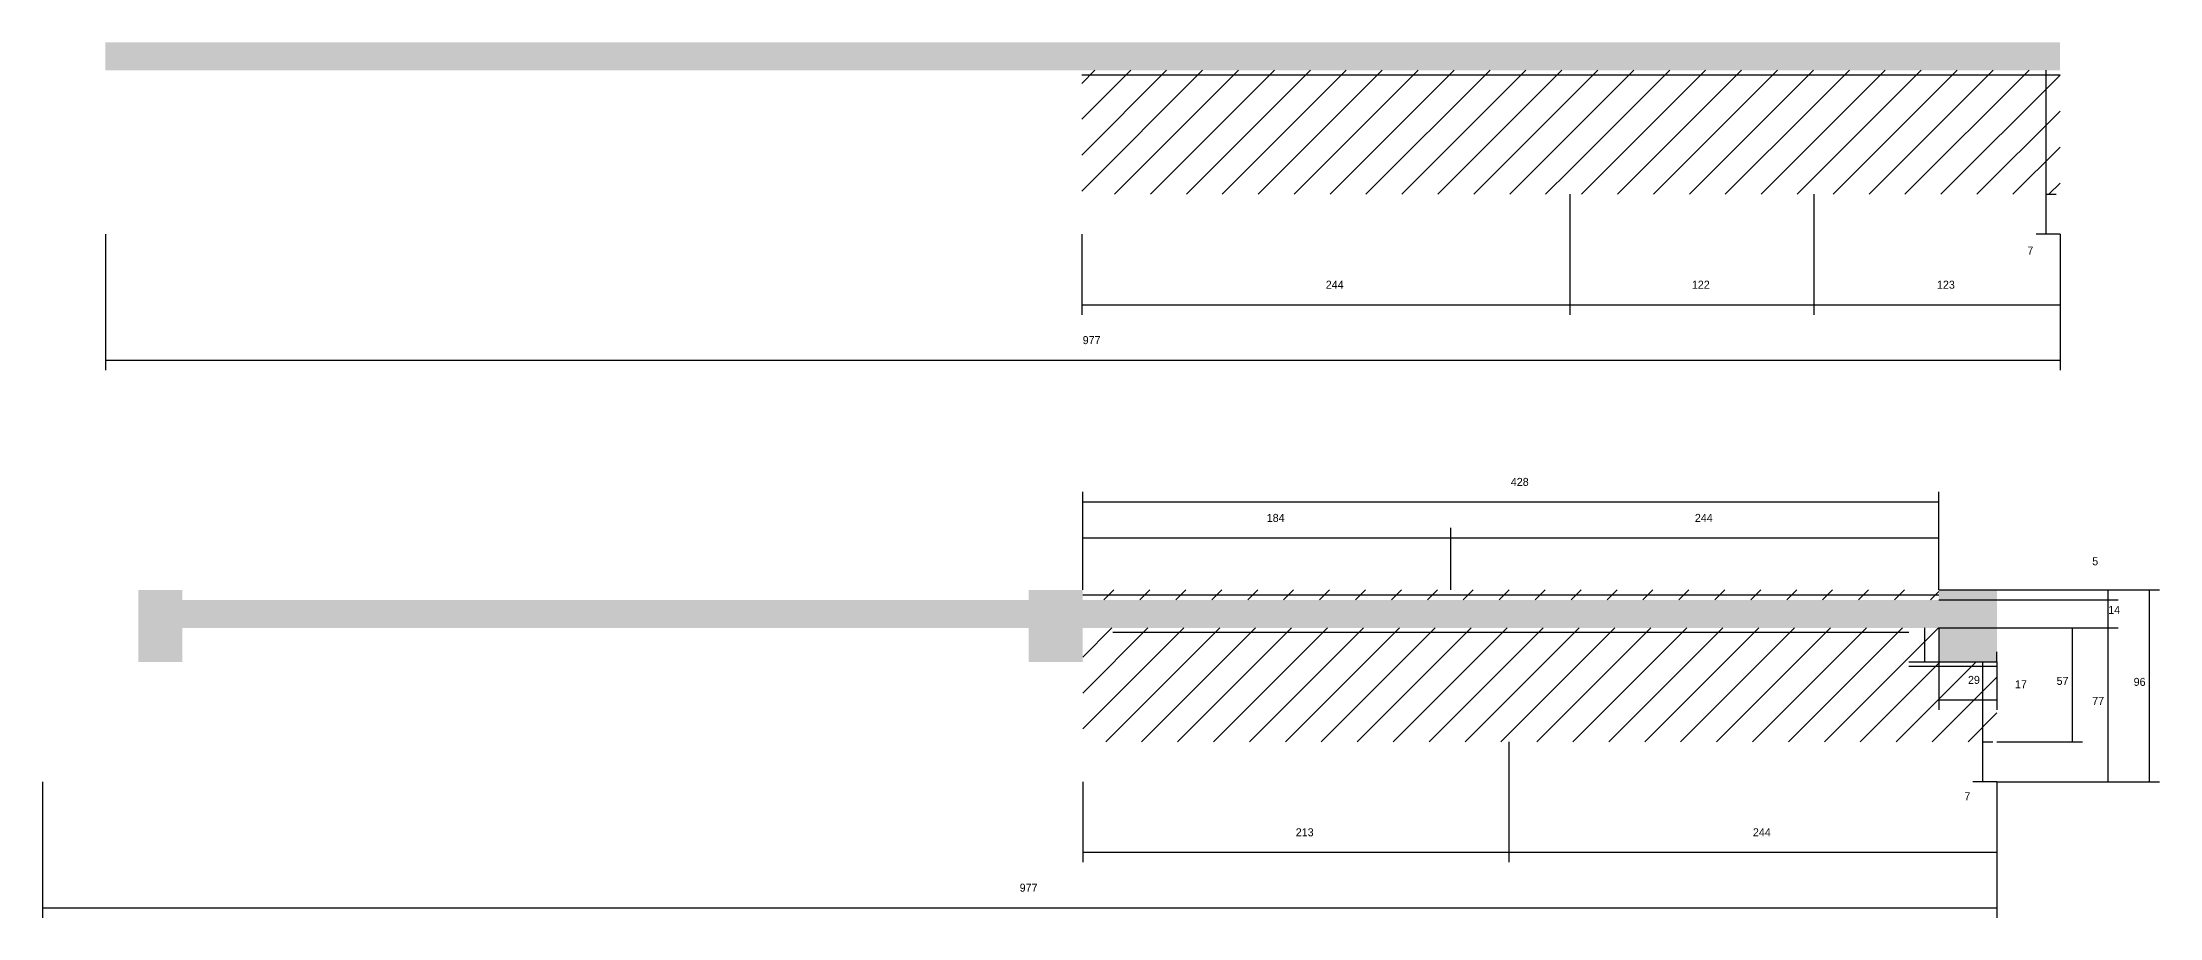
# Model space of a CAD drawing. Header units: metres. Extents: x 3629 to 6273, y -3312 to -2117.
# Drawn here: x 3629 to 4688, y -2572 to -2135 of the extents above; entities that cross this region are included whole.
import ezdxf

# ---------------------------------------------------------------- set-up
doc = ezdxf.new("R2010")
doc.units = ezdxf.units.M
for name, color, linetype in [('COTA', 241, 'Continuous'), ('Hachura', 253, 'Continuous'), ('SARR_2.2x7', 40, 'Continuous'), ('SARR_EDITAR', 141, 'Continuous')]:
    doc.layers.add(name, color=color, linetype=linetype)

msp = doc.modelspace()

# ---------------------------------------------------------------- hatches: boundary and pattern name
at = {"layer": 'COTA'}
h = msp.add_hatch(dxfattribs=at)
h.set_pattern_fill('AR-CONC', scale=0.03)
h.paths.add_polyline_path([(3660.9, -2134.7), (3660.9, -2148.7), (4637.9, -2148.7), (4637.9, -2134.7)])
h = msp.add_hatch(dxfattribs=at)
h.set_pattern_fill('AR-CONC', scale=0.03)
h.paths.add_polyline_path([(4122.4, -2444.5), (4149.4, -2444.5), (4149.4, -2444.5), (4149.4, -2427.5), (4149.4, -2427.5), (4577.4, -2427.5), (4577.4, -2427.5), (4577.4, -2444.5), (4577.4, -2444.5), (4606.4, -2444.5), (4606.4, -2444.5), (4606.4, -2408.5), (4606.4, -2408.5), (4577.4, -2408.5), (4577.4, -2408.5), (4577.4, -2413.5), (4577.4, -2413.5), (4149.4, -2413.5), (4149.4, -2413.5), (4149.4, -2408.5), (4149.4, -2408.5), (4122.4, -2408.5), (4122.4, -2408.5), (4122.4, -2413.5), (4122.4, -2413.5), (3699.4, -2413.5), (3699.4, -2413.5), (3699.4, -2408.5), (3699.4, -2408.5), (3677.4, -2408.5), (3677.4, -2408.5), (3677.4, -2444.5), (3677.4, -2444.5), (3699.4, -2444.5), (3699.4, -2444.5), (3699.4, -2427.5), (3699.4, -2427.5), (4122.4, -2427.5), (4122.4, -2427.5), (4122.4, -2444.5)])
at = {"layer": 'Hachura'}
h = msp.add_hatch(dxfattribs=at)
h.set_pattern_fill('ANSI31', scale=4)
h.paths.add_polyline_path([(4392.9, -2210.7), (4392.9, -2148.7), (4148.9, -2148.7), (4148.9, -2210.7)])
h = msp.add_hatch(dxfattribs=at)
h.set_pattern_fill('ANSI31', scale=4)
h.paths.add_polyline_path([(4392.9, -2148.7), (4392.9, -2210.7), (4514.9, -2210.7), (4514.9, -2148.7)])
h = msp.add_hatch(dxfattribs=at)
h.set_pattern_fill('ANSI31', scale=4)
h.paths.add_polyline_path([(4514.9, -2210.7), (4637.9, -2210.7), (4637.9, -2148.7), (4514.9, -2148.7)])
h = msp.add_hatch(dxfattribs=at)
h.set_pattern_fill('ANSI31', scale=4)
h.paths.add_polyline_path([(4149.4, -2408.5), (4149.4, -2413.5), (4333.4, -2413.5), (4333.4, -2408.5)])
h = msp.add_hatch(dxfattribs=at)
h.set_pattern_fill('ANSI31', scale=4)
h.paths.add_polyline_path([(4333.4, -2408.5), (4333.4, -2413.5), (4577.4, -2413.5), (4577.4, -2408.5)])
h = msp.add_hatch(dxfattribs=at)
h.set_pattern_fill('ANSI31', scale=4)
h.paths.add_polyline_path([(4149.4, -2427.5), (4149.4, -2484.5), (4362.4, -2484.5), (4362.4, -2427.5)])
h = msp.add_hatch(dxfattribs=at)
h.set_pattern_fill('ANSI31', scale=4)
h.paths.add_polyline_path([(4362.4, -2427.5), (4362.4, -2484.5), (4606.4, -2484.5), (4606.4, -2444.5), (4577.4, -2444.5), (4577.4, -2427.5)])

# ---------------------------------------------------------------- linework, layer by layer
at = {"layer": 'COTA'}
for p, q in [((4392.9, -2210.7), (4392.9, -2270.9)), ((4392.9, -2210.7), (4392.9, -2270.9)), ((4514.9, -2210.7), (4514.9, -2270.9)), ((4630.9, -2230.7), (4630.9, -2210.7)), ((4630.9, -2210.7), (4635.9, -2210.7)), ((3660.9, -2230.7), (3660.9, -2298.6)), ((4148.9, -2230.7), (4148.9, -2270.9)), ((4514.9, -2230.7), (4514.9, -2270.9)), ((4637.9, -2230.7), (4625.9, -2230.7)), ((4637.9, -2230.7), (4637.9, -2270.9)), ((4637.9, -2230.7), (4637.9, -2298.6)), ((4148.9, -2265.9), (4392.9, -2265.9)), ((4392.9, -2265.9), (4514.9, -2265.9)), ((4514.9, -2265.9), (4637.9, -2265.9)), ((3660.9, -2293.6), (4637.9, -2293.6)), ((4149.4, -2408.5), (4149.4, -2359.5)), ((4577.4, -2408.5), (4577.4, -2359.5)), ((4149.4, -2364.5), (4577.4, -2364.5)), ((4149.4, -2408.5), (4149.4, -2377.5)), ((4333.4, -2408.5), (4333.4, -2377.5)), ((4333.4, -2408.5), (4333.4, -2377.5)), ((4577.4, -2408.5), (4577.4, -2377.5)), ((4149.4, -2382.5), (4333.4, -2382.5)), ((4333.4, -2382.5), (4577.4, -2382.5)), ((4577.4, -2408.5), (4687.7, -2408.5)), ((4577.4, -2408.5), (4667, -2408.5)), ((4662, -2413.5), (4662, -2408.5)), ((4682.7, -2504.5), (4682.7, -2408.5)), ((4577.4, -2413.5), (4667, -2413.5)), ((4606.4, -2413.5), (4667, -2413.5)), ((4662, -2427.5), (4662, -2413.5)), ((4577.4, -2427.5), (4577.4, -2449.5)), ((4577.4, -2427.5), (4649.2, -2427.5)), ((4606.4, -2427.5), (4667, -2427.5)), ((4606.4, -2427.5), (4667, -2427.5)), ((4644.2, -2484.5), (4644.2, -2427.5)), ((4662, -2504.5), (4662, -2427.5)), ((4577.4, -2444.5), (4577.4, -2468.5)), ((4577.4, -2444.5), (4606.4, -2444.5)), ((4606.4, -2444.5), (4606.4, -2439.5)), ((4606.4, -2444.5), (4606.4, -2468.5)), ((4577.4, -2463.5), (4606.4, -2463.5)), ((4362.4, -2484.5), (4362.4, -2544.7)), ((4599.4, -2504.5), (4599.4, -2484.5)), ((4599.4, -2484.5), (4604.4, -2484.5)), ((4606.4, -2484.5), (4649.2, -2484.5)), ((3629.4, -2504.5), (3629.4, -2572.4)), ((4149.4, -2504.5), (4149.4, -2544.7)), ((4362.4, -2504.5), (4362.4, -2544.7)), ((4606.4, -2504.5), (4594.4, -2504.5)), ((4606.4, -2504.5), (4606.4, -2544.7)), ((4606.4, -2504.5), (4687.7, -2504.5)), ((4606.4, -2504.5), (4667, -2504.5)), ((4606.4, -2504.5), (4606.4, -2572.4)), ((4149.4, -2539.7), (4362.4, -2539.7)), ((4362.4, -2539.7), (4606.4, -2539.7)), ((3629.4, -2567.4), (4606.4, -2567.4))]:
    msp.add_line(p, q, dxfattribs=at)
at = {"layer": 'SARR_2.2x7'}
for p, q in [((4148.9, -2150.9), (4392.9, -2150.9)), ((4392.9, -2150.9), (4514.9, -2150.9)), ((4514.9, -2150.9), (4637.9, -2150.9)), ((4630.9, -2230.7), (4630.9, -2148.7)), ((4164.4, -2429.7), (4362.4, -2429.7)), ((4362.4, -2429.7), (4562.4, -2429.7)), ((4570.4, -2444.5), (4570.4, -2427.5)), ((4562.4, -2444.5), (4577.4, -2444.5)), ((4599.4, -2484.5), (4599.4, -2444.5)), ((4562.4, -2446.7), (4606.4, -2446.7))]:
    msp.add_line(p, q, dxfattribs=at)
at = {"layer": 'SARR_EDITAR'}
for p, q in [((4149.4, -2411), (4333.4, -2411)), ((4333.4, -2411), (4577.4, -2411))]:
    msp.add_line(p, q, dxfattribs=at)

# ---------------------------------------------------------------- texts
at = {"layer": 'COTA'}
for s, p in [('7', (4621.6, -2240.8)), ('244', (4270.9, -2257.9)), ('122', (4453.9, -2257.9)), ('123', (4576.4, -2257.9)), ('977', (4149.4, -2285.6)), ('428', (4363.4, -2356.5)), ('184', (4241.4, -2374.5)), ('244', (4455.4, -2374.5)), ('5', (4654, -2396.2)), ('14', (4662, -2420.5)), ('29', (4591.9, -2455.5)), ('17', (4615.4, -2457.7)), ('57', (4636.2, -2456)), ('96', (4674.7, -2456.5)), ('77', (4654, -2466)), ('7', (4590.1, -2513.7)), ('213', (4255.9, -2531.7)), ('244', (4484.4, -2531.7)), ('977', (4117.9, -2559.4))]:
    msp.add_text(s, height=4, dxfattribs=at).set_placement(p)

doc.saveas('drawing.dxf')
